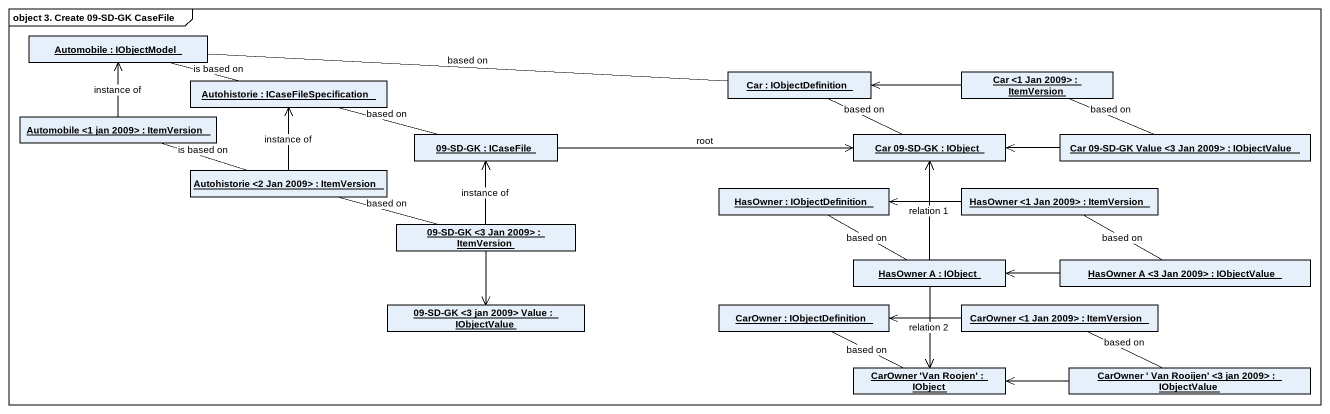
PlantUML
@startuml
mainframe object 3. Create 09-SD-GK CaseFile
hide circle
hide empty members
object "Automobile : IObjectModel" as Automobile
object "Autohistorie : ICaseFileSpecification" as Autohistorie
object "Car : IObjectDefinition" as Car
object "Car <1 Jan 2009> : ItemVersion" as Car_1_Jan_2009
object "Automobile <1 jan 2009> : ItemVersion" as Automobile_1_jan_2009
object "09-SD-GK : ICaseFile" as o09_SD_GK
object "Car 09-SD-GK : IObject" as Car_09_SD_GK
object "Car 09-SD-GK Value <3 Jan 2009> : IObjectValue" as Car_09_SD_GK_Value_3_Jan
object "Autohistorie <2 Jan 2009> : ItemVersion" as Autohistorie_2_Jan_2009
object "HasOwner : IObjectDefinition" as HasOwner
object "HasOwner <1 Jan 2009> : ItemVersion" as HasOwner_1_Jan_2009
object "09-SD-GK <3 Jan 2009> : ItemVersion" as o09_SD_GK_3_Jan_2009
object "HasOwner A : IObject" as HasOwner_A
object "HasOwner A <3 Jan 2009> : IObjectValue" as HasOwner_A_3_Jan_2009
object "09-SD-GK <3 jan 2009> Value : IObjectValue" as o09_SD_GK_3_jan_2009_Value
object "CarOwner : IObjectDefinition" as CarOwner
object "CarOwner <1 Jan 2009> : ItemVersion" as CarOwner_1_Jan_2009
object "CarOwner 'Van Roojen' : IObject" as CarOwner_Van_Roojen
object "CarOwner ' Van Rooijen' <3 jan 2009> : IObjectValue" as CarOwner_Van_Rooijen_3_jan
Autohistorie -left- Automobile : is based on
Car -left- Automobile : based on
Car_1_Jan_2009 -left-> Car
Automobile_1_jan_2009 -up-> Automobile : instance of
o09_SD_GK -left- Autohistorie : based on
o09_SD_GK -right-> Car_09_SD_GK : root
Car_09_SD_GK -left- Car : based on
Car_09_SD_GK_Value_3_Jan -left- Car_1_Jan_2009 : based on
Car_09_SD_GK_Value_3_Jan -left-> Car_09_SD_GK
Autohistorie_2_Jan_2009 -up-> Autohistorie : instance of
Autohistorie_2_Jan_2009 -left- Automobile_1_jan_2009 : is based on
HasOwner_1_Jan_2009 -left-> HasOwner
o09_SD_GK_3_Jan_2009 -up-> o09_SD_GK : instance of
o09_SD_GK_3_Jan_2009 -left- Autohistorie_2_Jan_2009 : based on
o09_SD_GK_3_Jan_2009 --> o09_SD_GK_3_jan_2009_Value
HasOwner_A -up-> Car_09_SD_GK : relation 1
HasOwner_A -left- HasOwner : based on
HasOwner_A --> CarOwner_Van_Roojen : relation 2
HasOwner_A_3_Jan_2009 -left- HasOwner_1_Jan_2009 : based on
HasOwner_A_3_Jan_2009 -left-> HasOwner_A
CarOwner_1_Jan_2009 -left-> CarOwner
CarOwner_Van_Roojen -left- CarOwner : based on
CarOwner_Van_Rooijen_3_jan -left- CarOwner_1_Jan_2009 : based on
CarOwner_Van_Rooijen_3_jan -left-> CarOwner_Van_Roojen
@enduml
